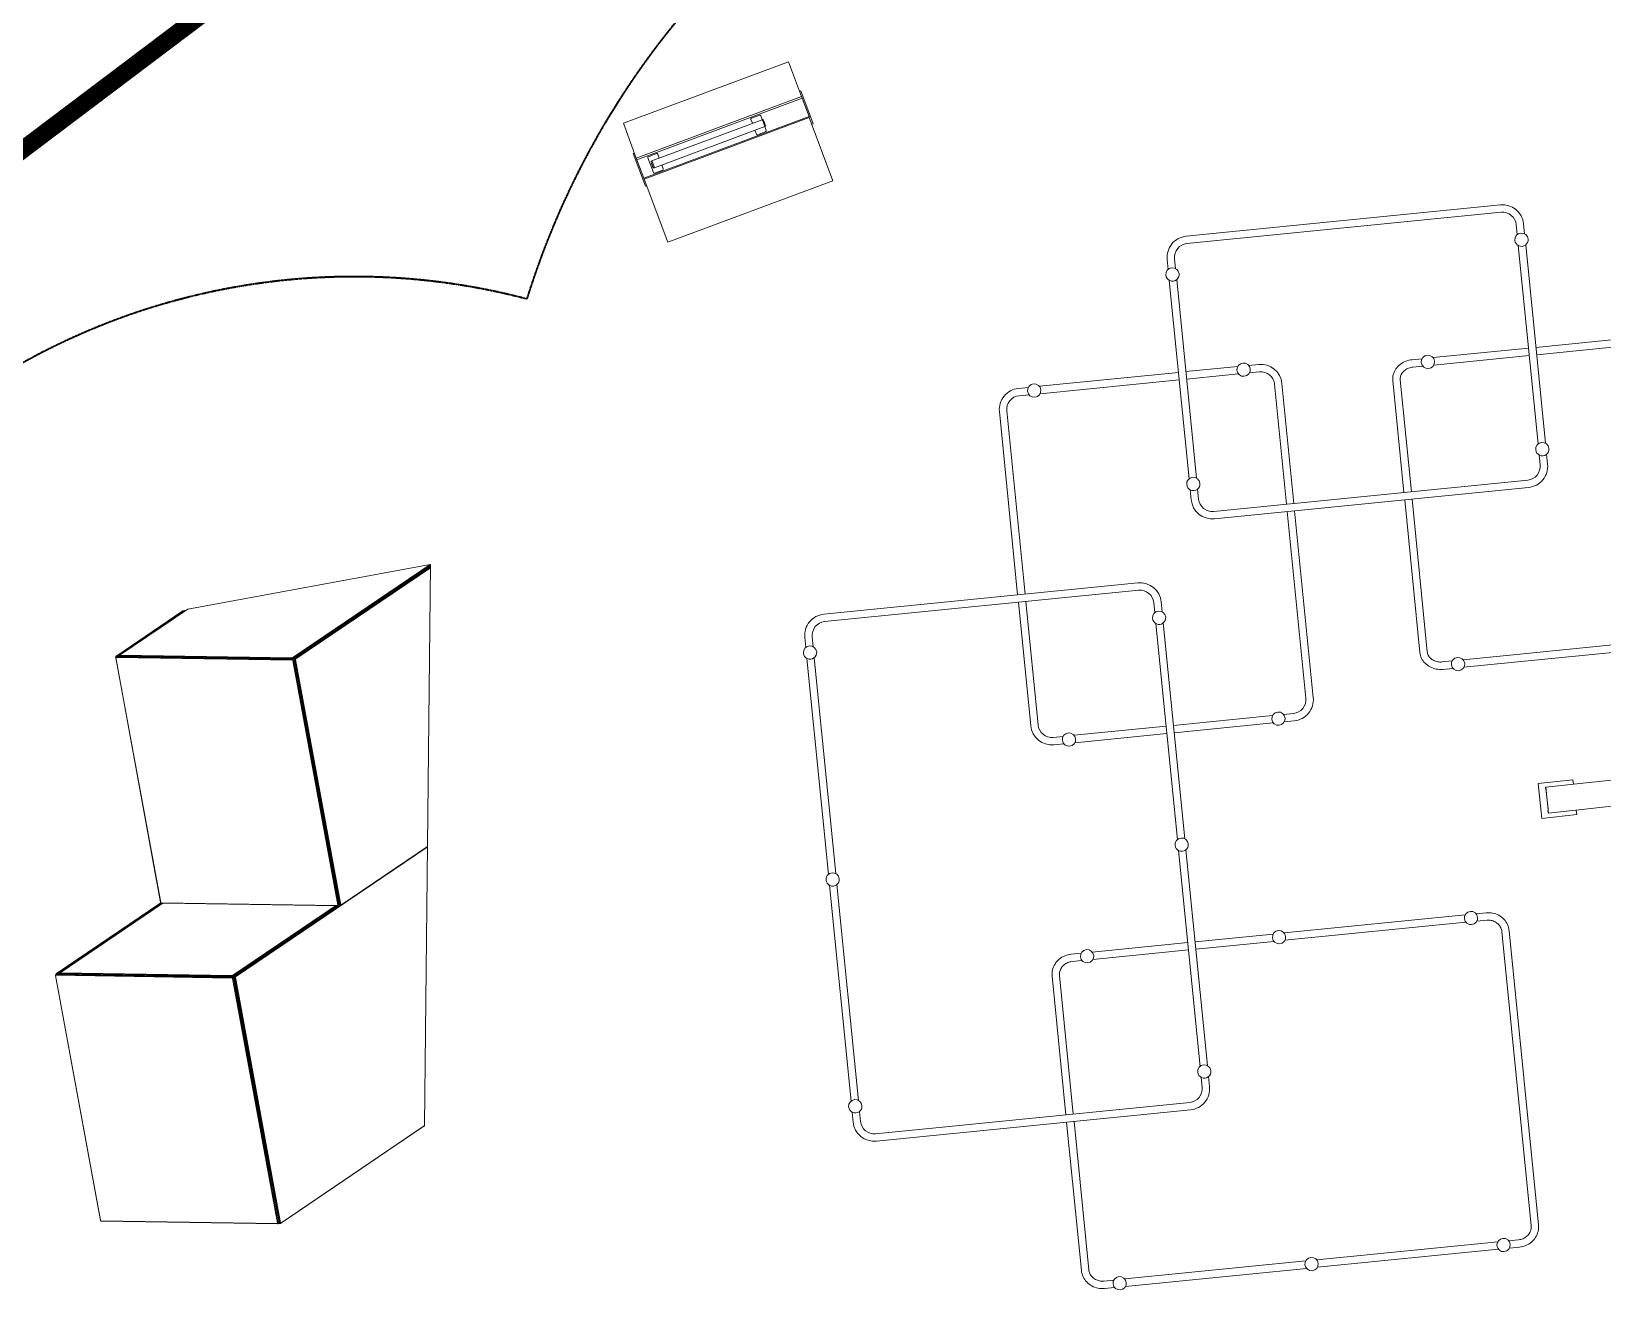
# Model space of a CAD drawing. Header units: millimetres. Extents: x 246416442 to 246896683, y 7418963194 to 7419503218.
# Drawn here: x 246855777 to 246864736, y 7419416542 to 7419423842 of the extents above; entities that cross this region are included whole.
import ezdxf
from ezdxf.lldxf.tags import DXFTag

# ---------------------------------------------------------------- set-up
doc = ezdxf.new("R2010")
doc.units = ezdxf.units.MM
doc.linetypes.add('DASHED', pattern=[0.75, 0.5, -0.25])
doc.linetypes.add('DASHED2', pattern=[9.525, 6.35, -3.175])
for name, color, linetype in [('L-Hatch Boundary', 1, 'Continuous'), ('L-HS-CONCRETE PATH', 2, 'Continuous'), ('L-ST-SHADE-SAIL', 5, 'DASHED2'), ('L-X-E-PRKR', 8, 'Continuous')]:
    doc.layers.add(name, color=color, linetype=linetype)
doc.layers.add('L-SUB-SOIL DRAINAGE', color=170, linetype='SUBSOIL', lineweight=20)
doc.styles.get("Standard").update_dxf_attribs({"font": 'arial.ttf'})
tags = doc.linetypes.add('SUBSOIL', pattern='A,12.7,-5.08,["SSD",Standard,S=2.54,R=0,X=-2.54,Y=-1.27],-6.35', length=24.13).pattern_tags.tags
tags[6] = DXFTag(74, 10)

msp = doc.modelspace()

# ---------------------------------------------------------------- linework, layer by layer
at = {"layer": 'L-Hatch Boundary', "flags": 128}
msp.add_lwpolyline([(246835860.8, 7419424775.6, -0.000269), (246835856, 7419424761.4), (246846358.7, 7419411938.4, -0.35871), (246852256.8, 7419416287.6, -1.730144), (246868366.8, 7419412873.4, 0.258757), (246866446.1, 7419413436.8, 0.137355), (246866072.8, 7419415591, 0.22796), (246866302.3, 7419417492.1, 1.29869), (246858602.3, 7419422315.7, 0.713076), (246854528.2, 7419416215.3, -0.461319), (246853810.8, 7419414199.1, 0.420899), (246850456.1, 7419406470.3, 0.447091), (246837066.9, 7419394612.7, 0.060042), (246832898.3, 7419396262.7, 0.184364), (246835510.4, 7419402898.1, 0.864723), (246835662, 7419414771.5, -0.141363), (246832434.9, 7419419279.2, 0.001039), (246835860.7, 7419424775.2, -0.000003)], format="xyb", close=True, dxfattribs=at)
at = {"layer": 'L-Hatch Boundary', "linetype": 'DASHED', "lineweight": 35, "ltscale": 5, "flags": 128}
msp.add_lwpolyline([(246858601.4, 7419422316, 1.122557), (246857515.6, 7419414686.3, 0.127128), (246858660.7, 7419413752.8, 0.508036), (246862480, 7419409800.7, 0.161145), (246867998.8, 7419412489.4, 0.217541), (246866449.6, 7419413470.4, 0.141321), (246866073.3, 7419415591.9, 0.227261), (246866301.7, 7419417491.6, 1.298308)], format="xyb", close=True, dxfattribs=at)
at = {"layer": 'L-HS-CONCRETE PATH', "ltscale": 0.1}
msp.add_arc((246861291, 7419419225.7), 9500, 278.43093, 198.01117, dxfattribs=at)
at = {"layer": 'L-ST-SHADE-SAIL', "ltscale": 0.5, "const_width": 100, "flags": 128}
msp.add_lwpolyline([(246854023.1, 7419415452.9, -0.295706), (246863268.5, 7419409461.2, -0.253509), (246870425.9, 7419415826.7, -0.123865), (246868963.2, 7419425306.2, -0.14259), (246862014.5, 7419428978.1, -0.082649), (246851376.9, 7419420242.6, -0.256841), (246854014.8, 7419415437.5, 1.000758)], format="xyb", dxfattribs=at)
at = {"layer": 'L-SUB-SOIL DRAINAGE', "ltscale": 0.75, "flags": 128}
msp.add_lwpolyline([(246836375.8, 7419368838, 0.049859), (246836452.7, 7419367265, 1.020543), (246838457.4, 7419363126.5, 0.507423), (246850958.7, 7419364620.6, 0.34783), (246860630.1, 7419364185, 0.95316), (246871514.2, 7419375336.2, 0.546089), (246865357.3, 7419391537), (246864331.6, 7419392202.5, 0.150991), (246858079.6, 7419390951.1, -0.535883), (246847993.3, 7419386178.8, -0.984857), (246841094.3, 7419392263.5, 0.048323), (246837369.4, 7419394790.3, -0.782041), (246859516.8, 7419399812.1, 0.326657), (246863339.2, 7419409468.3, 2.547694), (246851636.6, 7419416690.1, 0.258508), (246846203.9, 7419412601.5), (246842481.4, 7419417148.5), (246849924.6, 7419423239.5, 0.226894), (246850840.6, 7419425193.4), (246863936.9, 7419436077.3, 0.937903), (246860987.8, 7419443087, 0.16139), (246859063.4, 7419444536.1, 0.543513), (246850931.8, 7419449690.9, 0.965246), (246840526, 7419449656.9, 0.686425), (246830418.6, 7419442236.6), (246830214.5, 7419441333.6, 0.069561), (246826929.1, 7419442860.9), (246826948.5, 7419447931.5)], format="xyb", dxfattribs=at)
at = {"layer": 'L-X-E-PRKR', "color": 1, "linetype": 'Continuous', "lineweight": 13}
for p, q in [((246860094, 7419423669.1), (246859152.3, 7419423318.1)), ((246860167.8, 7419423471.1), (246860094, 7419423669.1)), ((246860164.6, 7419423502.6), (246860157.1, 7419423499.8)), ((246860234.4, 7419423315.2), (246860164.6, 7419423502.6)), ((246859226, 7419423120.1), (246860167.8, 7419423471.1)), ((246860171.6, 7419423460.9), (246859229.8, 7419423110)), ((246860167.8, 7419423471.1), (246860171.6, 7419423460.9)), ((246860210.7, 7419423356), (246860171.6, 7419423460.9)), ((246859152.3, 7419423318.1), (246859226, 7419423120.1)), ((246859269, 7419423005), (246860210.7, 7419423356)), ((246860212.5, 7419423351.2), (246859270.7, 7419423000.3)), ((246859943.1, 7419423338.6), (246859314, 7419423104.2)), ((246859879.3, 7419423340.3), (246859887.6, 7419423318)), ((246859929.1, 7419423364.2), (246859882.2, 7419423346.7)), ((246859943.9, 7419423338.7), (246859935.5, 7419423361.2)), ((246859943.4, 7419423338.5), (246859946, 7419423339.5)), ((246860212.5, 7419423351.2), (246860210.7, 7419423356)), ((246860347, 7419422990.3), (246860212.5, 7419423351.2)), ((246860226.9, 7419423312.4), (246860234.4, 7419423315.2)), ((246859957.9, 7419423298.9), (246859328.8, 7419423064.4)), ((246859902.4, 7419423278.2), (246859910.7, 7419423255.9)), ((246859917.2, 7419423253), (246859964, 7419423270.5)), ((246859958, 7419423299.2), (246859960.6, 7419423300.1)), ((246859967, 7419423276.9), (246859958.6, 7419423299.4)), ((246859215.4, 7419423148.8), (246859207.9, 7419423146)), ((246859207.9, 7419423146), (246859277.7, 7419422958.6)), ((246859341.6, 7419423145.2), (246859294.7, 7419423127.7)), ((246859356.3, 7419423120), (246859348, 7419423142.3)), ((246859226, 7419423120.1), (246859229.8, 7419423110)), ((246859229.8, 7419423110), (246859269, 7419423005)), ((246859291.8, 7419423121.3), (246859323.2, 7419423037)), ((246859314, 7419423104), (246859311.2, 7419423102.9)), ((246859328.7, 7419423064.6), (246859325.9, 7419423063.6)), ((246859329.6, 7419423034), (246859376.5, 7419423051.5)), ((246859379.4, 7419423057.9), (246859371.1, 7419423080.2)), ((246859270.7, 7419423000.3), (246859269, 7419423005)), ((246859270.7, 7419423000.3), (246859405.3, 7419422639.3)), ((246859277.7, 7419422958.6), (246859285.2, 7419422961.4)), ((246859405.3, 7419422639.3), (246860347, 7419422990.3)), ((246864153, 7419422852.8), (246862361.9, 7419422674.3)), ((246864157.2, 7419422810.7), (246862366.1, 7419422632.1)), ((246864243.5, 7419422740.1), (246864249.1, 7419422683.4)), ((246864285.6, 7419422744.3), (246864291.3, 7419422687.6)), ((246864255.4, 7419422620.6), (246864368.1, 7419421489.4)), ((246864297.6, 7419422624.8), (246864410.3, 7419421493.6)), ((246862253.3, 7419422541.7), (246862259, 7419422485.1)), ((246862295.5, 7419422545.9), (246862301.1, 7419422489.3)), ((246862265.2, 7419422422.2), (246862378, 7419421291)), ((246862307.4, 7419422426.4), (246862420.2, 7419421295.2)), ((246864900.3, 7419422094.7), (246864355.8, 7419422040.5)), ((246864904.5, 7419422052.5), (246864360, 7419421998.3)), ((246863706.2, 7419421975.7), (246863649.6, 7419421970.1)), ((246864313.6, 7419422036.2), (246863769.1, 7419421982)), ((246864317.8, 7419421994.1), (246863773.3, 7419421939.8)), ((246862317.5, 7419421897.6), (246861524.2, 7419421818.5)), ((246862655.4, 7419421931.3), (246862359.7, 7419421901.8)), ((246862659.6, 7419421889.1), (246862363.9, 7419421859.6)), ((246862774.9, 7419421943.2), (246862718.3, 7419421937.6)), ((246862779.1, 7419421901), (246862722.5, 7419421895.4)), ((246863710.4, 7419421933.5), (246863653.8, 7419421927.9)), ((246861461.4, 7419421812.3), (246861404.7, 7419421806.6)), ((246862321.7, 7419421855.4), (246861528.4, 7419421776.3)), ((246862933.5, 7419421146.5), (246862865.4, 7419421830.4)), ((246862975.7, 7419421150.7), (246862907.6, 7419421834.6)), ((246863539.7, 7419421850.8), (246863603.2, 7419421213.2)), ((246863581.9, 7419421855), (246863645.4, 7419421217.4)), ((246861465.6, 7419421770.1), (246861408.9, 7419421764.4)), ((246861296.2, 7419421674), (246861400.3, 7419420628.9)), ((246861338.3, 7419421678.2), (246861442.5, 7419420633.1)), ((246864374.4, 7419421426.5), (246864380, 7419421369.9)), ((246864416.6, 7419421430.7), (246864422.2, 7419421374.1)), ((246862518.3, 7419421105.1), (246864309.4, 7419421283.6)), ((246862384.2, 7419421228.1), (246862389.9, 7419421171.5)), ((246862426.4, 7419421232.3), (246862432.1, 7419421175.7)), ((246862522.5, 7419421062.9), (246864313.6, 7419421241.4)), ((246863607.4, 7419421171), (246863694.3, 7419420299.6)), ((246863649.6, 7419421175.3), (246863736.5, 7419420303.8)), ((246863043.9, 7419420039.3), (246862937.7, 7419421104.3)), ((246863086.1, 7419420043.5), (246862979.9, 7419421108.5)), ((246858050.6, 7419420801.8), (246856669.6, 7419420548.1)), ((246857267.4, 7419420271.4), (246858050.6, 7419420801.8)), ((246858052.2, 7419420797.9), (246857270.5, 7419420268.6)), ((246858017.7, 7419417603.6), (246858052.2, 7419420800.6)), ((246858050.6, 7419420801.8), (246858052.2, 7419420800.6)), ((246858052.1, 7419420794), (246857273.4, 7419420266.6)), ((246857281, 7419420266.5), (246858052.1, 7419420788.7)), ((246858052, 7419420783.8), (246857284, 7419420263.7)), ((246862086.6, 7419420697.3), (246860295.5, 7419420518.8)), ((246862090.8, 7419420655.1), (246860299.7, 7419420476.6)), ((246856639.9, 7419420537.4), (246856263.2, 7419420282.3)), ((246856270.8, 7419420282.1), (246856650.6, 7419420539.3)), ((246856669.6, 7419420548.1), (246856283.5, 7419420286.6)), ((246856650.6, 7419420539.3), (246856639.9, 7419420537.4)), ((246856650.6, 7419420539.3), (246856653.5, 7419420537.2)), ((246861404.5, 7419420586.7), (246861474.7, 7419419882.9)), ((246861446.7, 7419420590.9), (246861516.9, 7419419887.1)), ((246862177, 7419420584.5), (246862182.7, 7419420527.9)), ((246862219.2, 7419420588.7), (246862224.9, 7419420532.1)), ((246862189, 7419420465), (246862311.6, 7419419234.3)), ((246862231.1, 7419420469.2), (246862353.8, 7419419238.5)), ((246860186.9, 7419420386.1), (246860192.5, 7419420329.5)), ((246860229.1, 7419420390.4), (246860234.7, 7419420333.7)), ((246865072.1, 7419420371.2), (246863940.9, 7419420258.5)), ((246856513.6, 7419418875.7), (246856257.2, 7419420271.7)), ((246856258.2, 7419420270.6), (246856514.6, 7419418874.6)), ((246856258.6, 7419420275.8), (246856263.1, 7419420278.9)), ((246857265.4, 7419420256.9), (246856259.5, 7419420272.5)), ((246856260.5, 7419420276.3), (246857266.4, 7419420260.8)), ((246856260.9, 7419420279.2), (246856262.4, 7419420281.5)), ((246857271, 7419420263.9), (246856265.1, 7419420279.4)), ((246856282, 7419420284.8), (246856273.9, 7419420279.3)), ((246856280.8, 7419420282.9), (246856281.5, 7419420279.2)), ((246856283.3, 7419420286.4), (246856280.9, 7419420283.4)), ((246857263.7, 7419420266.9), (246856283.2, 7419420282.1)), ((246856284.2, 7419420285.9), (246857264.7, 7419420270.8)), ((246857271.2, 7419420263.9), (246857272.6, 7419420265.8)), ((246857532.5, 7419418863.1), (246857276.1, 7419420259.1)), ((246857536.4, 7419418860.3), (246857279.3, 7419420260.1)), ((246857283.3, 7419420261.1), (246857540.5, 7419418861.3)), ((246860198.8, 7419420266.6), (246860321.5, 7419419035.9)), ((246860241, 7419420270.8), (246860363.7, 7419419040.1)), ((246865076.3, 7419420329), (246863945.1, 7419420216.3)), ((246857523.9, 7419418859), (246857267.5, 7419420255)), ((246857271.5, 7419420256), (246857528, 7419418860)), ((246863878, 7419420252.2), (246863821.4, 7419420246.6)), ((246863882.2, 7419420210), (246863825.6, 7419420204.4)), ((246862853.8, 7419419941.1), (246862289.4, 7419419884.9)), ((246862973.3, 7419419953.1), (246862916.7, 7419419947.4)), ((246862977.5, 7419419910.9), (246862920.9, 7419419905.2)), ((246861659.7, 7419419822.1), (246861603.1, 7419419816.5)), ((246862247.2, 7419419880.7), (246861722.6, 7419419828.4)), ((246862251.4, 7419419838.5), (246861726.8, 7419419786.2)), ((246862858, 7419419899), (246862293.6, 7419419842.7)), ((246861663.9, 7419419779.9), (246861607.3, 7419419774.3)), ((246864412, 7419419532.2), (246866552.6, 7419419763.2)), ((246864368.1, 7419419553.6), (246864566.9, 7419419575)), ((246864389.5, 7419419354.7), (246864368.1, 7419419553.6)), ((246866568.4, 7419419616.1), (246864427.9, 7419419385)), ((246864566.9, 7419419575), (246864569.7, 7419419549.2)), ((246864412, 7419419532.2), (246864410, 7419419531.9)), ((246864410, 7419419531.9), (246864411.6, 7419419517)), ((246864413.6, 7419419517.2), (246864411.6, 7419419517)), ((246864427.9, 7419419385), (246864412, 7419419532.2)), ((246864412.9, 7419419512.9), (246864413.9, 7419419514.2)), ((246864414.2, 7419419511.9), (246864412.9, 7419419512.9)), ((246864414.1, 7419419509.2), (246864425, 7419419407.8)), ((246864588.4, 7419419376.2), (246864389.5, 7419419354.7)), ((246864424.3, 7419419399.7), (246864426.3, 7419419399.9)), ((246864425.6, 7419419387.8), (246864424.3, 7419419399.7)), ((246864424.7, 7419419404), (246864425.7, 7419419405.2)), ((246864425.9, 7419419403), (246864424.7, 7419419404)), ((246864425.6, 7419419387.8), (246864427.6, 7419419388)), ((246864585.6, 7419419402), (246864588.4, 7419419376.2)), ((246858033.4, 7419419190.9), (246856940.8, 7419418451)), ((246857541.8, 7419418860.1), (246858034.9, 7419419194)), ((246858034.5, 7419419190.6), (246858033.5, 7419419192.1)), ((246858034.9, 7419419192.6), (246858033.7, 7419419191.8)), ((246862317.9, 7419419171.4), (246862440.5, 7419417940.7)), ((246862360.1, 7419419175.6), (246862482.7, 7419417944.9)), ((246860327.7, 7419418973.1), (246860450.4, 7419417742.3)), ((246860369.9, 7419418977.3), (246860492.6, 7419417746.5)), ((246856515.1, 7419418872.6), (246855920, 7419418469.6)), ((246855927.6, 7419418469.5), (246856520.4, 7419418870.9)), ((246856526.3, 7419418870.8), (246855940.2, 7419418473.9)), ((246856516.6, 7419418872.7), (246857517.5, 7419418857.2)), ((246856526.3, 7419418870.8), (246856518.7, 7419418870.9)), ((246857524.6, 7419418855.4), (246856526.3, 7419418870.8)), ((246856924.2, 7419418458.7), (246857510.2, 7419418855.6)), ((246857517.3, 7419418855.5), (246856927.2, 7419418455.9)), ((246857522.9, 7419418855.4), (246856930.1, 7419418454)), ((246856937.7, 7419418453.8), (246857536.6, 7419418859.4)), ((246857517.5, 7419418857.2), (246857522.6, 7419418857.2)), ((246857526.5, 7419418855.9), (246857531.1, 7419418859)), ((246863951.9, 7419418804.4), (246862920.2, 7419418701.6)), ((246863956.1, 7419418762.3), (246862924.4, 7419418659.4)), ((246864071.4, 7419418816.4), (246864014.8, 7419418810.7)), ((246864075.6, 7419418774.2), (246864019, 7419418768.5)), ((246862370.2, 7419418646.8), (246861825.7, 7419418592.5)), ((246862857.4, 7419418695.4), (246862412.4, 7419418651)), ((246862861.6, 7419418653.2), (246862416.6, 7419418608.8)), ((246864328.5, 7419417032), (246864161.2, 7419418709.9)), ((246864370.7, 7419417036.2), (246864203.4, 7419418714.1)), ((246861762.8, 7419418586.3), (246861706.2, 7419418580.6)), ((246862374.4, 7419418604.6), (246861829.9, 7419418550.3)), ((246855917.6, 7419418466.5), (246855919.2, 7419418468.8)), ((246856927.8, 7419418451.2), (246855921.8, 7419418466.7)), ((246855938.8, 7419418472.1), (246855930.6, 7419418466.6)), ((246855937.5, 7419418470.2), (246855938.2, 7419418466.5)), ((246855940, 7419418473.7), (246855937.7, 7419418470.7)), ((246856920.5, 7419418454.2), (246855939.9, 7419418469.4)), ((246855940.9, 7419418473.2), (246856921.5, 7419418458.1)), ((246861767, 7419418544.1), (246861710.4, 7419418538.4)), ((246856170.3, 7419417063), (246855913.9, 7419418459)), ((246855914.9, 7419418458), (246856171.4, 7419417061.9)), ((246855915.3, 7419418463.1), (246855919.9, 7419418466.2)), ((246856922.2, 7419418444.3), (246855916.3, 7419418459.8)), ((246855917.3, 7419418463.7), (246856923.2, 7419418448.1)), ((246857180.7, 7419417046.3), (246856924.2, 7419418442.4)), ((246856928, 7419418451.2), (246856929.3, 7419418453.2)), ((246856928.3, 7419418443.3), (246857184.7, 7419417047.3)), ((246857189.3, 7419417050.4), (246856932.8, 7419418446.4)), ((246857193.2, 7419417047.6), (246856936, 7419418447.4)), ((246856940.1, 7419418448.4), (246857197.2, 7419417048.6)), ((246861596.9, 7419418454.3), (246861675.7, 7419417664.6)), ((246861639.1, 7419418458.5), (246861717.8, 7419417668.8)), ((246862446.8, 7419417877.8), (246862452.5, 7419417821.2)), ((246862489, 7419417882), (246862494.6, 7419417825.4)), ((246860456.7, 7419417679.5), (246860462.3, 7419417622.8)), ((246860498.9, 7419417683.7), (246860504.5, 7419417627)), ((246860590.7, 7419417556.4), (246862381.9, 7419417735)), ((246860594.9, 7419417514.3), (246862386.1, 7419417692.8)), ((246858015, 7419417598.9), (246857196.5, 7419417044.7)), ((246857198.6, 7419417047.4), (246858017, 7419417601.7)), ((246858017.3, 7419417602), (246858015.7, 7419417599.7)), ((246861679.9, 7419417622.4), (246861764.2, 7419416776.5)), ((246861722.1, 7419417626.6), (246861806.4, 7419416780.7)), ((246856173.4, 7419417060), (246857179.3, 7419417044.5)), ((246857181.3, 7419417042.7), (246856175.4, 7419417058.2)), ((246857183.3, 7419417043.2), (246857187.8, 7419417046.3)), ((246857195.6, 7419417044.4), (246857188, 7419417044.5)), ((246864257.2, 7419416952.1), (246864200.6, 7419416946.5)), ((246864137.7, 7419416940.2), (246863106, 7419416837.4)), ((246864141.9, 7419416898), (246863110.3, 7419416795.2)), ((246864261.4, 7419416909.9), (246864204.8, 7419416904.3)), ((246863043.2, 7419416831.1), (246862011.5, 7419416728.3)), ((246863047.4, 7419416788.9), (246862015.7, 7419416686.1)), ((246861948.6, 7419416722), (246861892, 7419416716.4)), ((246861952.8, 7419416679.8), (246861896.2, 7419416674.2))]:
    msp.add_line(p, q, dxfattribs=at)
for centre, radius, start, end in [((246859884, 7419423342), 5, 110.44062, 200.44062), ((246859930.8, 7419423359.5), 5, 20.44062, 110.44062), ((246859915.4, 7419423257.7), 5, 200.44062, 290.44062), ((246859962.3, 7419423275.1), 5, 290.44062, 20.44062), ((246859296.5, 7419423123), 5, 110.44062, 200.44062), ((246859343.3, 7419423140.5), 5, 20.44062, 110.44062), ((246859327.9, 7419423038.7), 5, 200.44062, 290.44062), ((246859374.8, 7419423056.2), 5, 290.44062, 20.44062), ((246864165, 7419422732.2), 121.2, 5.69169, 95.69167), ((246864165, 7419422732.2), 78.8, 5.69169, 95.69167), ((246864273.3, 7419422654.1), 38.1, 5.69169, 185.69169), ((246862373.9, 7419422553.7), 121.2, 95.69167, 185.69169), ((246862373.9, 7419422553.7), 78.8, 95.69167, 185.69169), ((246864273.3, 7419422654.1), 38.1, 185.69169, 5.69169), ((246862283.2, 7419422455.8), 38, 5.69169, 185.69169), ((246862283.2, 7419422455.8), 38, 185.69169, 5.69169), ((246863739.8, 7419421957.8), 38.1, 95.69167, 275.69167), ((246863739.8, 7419421957.8), 38.1, 275.69167, 95.69167), ((246862689, 7419421913.3), 38.1, 95.69167, 275.69167), ((246862689, 7419421913.3), 38.1, 275.69167, 95.69167), ((246862787, 7419421822.6), 121.2, 5.69169, 95.69167), ((246862787, 7419421822.6), 78.8, 5.69169, 95.69167), ((246861416.8, 7419421686), 121.2, 95.69167, 185.69169), ((246861494.9, 7419421794.3), 38.1, 95.69167, 275.69167), ((246861494.9, 7419421794.3), 38.1, 275.69167, 95.69167), ((246861416.8, 7419421686), 78.8, 95.69167, 185.69169), ((246864392.3, 7419421460), 38.1, 5.69169, 185.69169), ((246864392.3, 7419421460), 38.1, 185.69169, 5.69169), ((246864301.6, 7419421362), 78.8, 275.69167, 5.69169), ((246864301.6, 7419421362), 121.2, 275.69167, 5.69169), ((246862402.2, 7419421261.7), 38, 5.69169, 185.69169), ((246862402.2, 7419421261.7), 38, 185.69169, 5.69169), ((246862510.5, 7419421183.5), 121.2, 185.69169, 275.69167), ((246862510.5, 7419421183.5), 78.8, 185.69169, 275.69167), ((246862098.6, 7419420576.7), 121.2, 5.69169, 95.69167), ((246862098.6, 7419420576.7), 78.8, 5.69169, 95.69167), ((246862206.9, 7419420498.5), 38, 5.69169, 185.69169), ((246860307.5, 7419420398.2), 121.2, 95.69167, 185.69169), ((246860307.5, 7419420398.2), 78.8, 95.69167, 185.69169), ((246862206.9, 7419420498.5), 38, 185.69169, 5.69169), ((246860216.8, 7419420300.2), 38, 5.69169, 185.69169), ((246860216.8, 7419420300.2), 38, 185.69169, 5.69169), ((246863911.5, 7419420234.2), 38.1, 95.69167, 275.69167), ((246863911.5, 7419420234.2), 38.1, 275.69167, 95.69167), ((246862965.5, 7419420031.5), 78.8, 275.69167, 5.69169), ((246862965.5, 7419420031.5), 121.2, 275.69167, 5.69169), ((246862887.3, 7419419923.2), 38, 95.69167, 275.69167), ((246862887.3, 7419419923.2), 38, 275.69167, 95.69167), ((246861595.3, 7419419894.9), 121.2, 185.69169, 275.69167), ((246861595.3, 7419419894.9), 78.8, 185.69169, 275.69167), ((246861693.2, 7419419804.2), 38, 95.69167, 275.69167), ((246861693.2, 7419419804.2), 38, 275.69167, 95.69167), ((246864422, 7419419510.1), 8, 168.26422, 186.16117), ((246864433, 7419419408.7), 8, 186.16117, 204.05807), ((246862335.8, 7419419204.9), 38, 5.69169, 185.69169), ((246862335.8, 7419419204.9), 38, 185.69169, 5.69169), ((246860345.7, 7419419006.6), 38, 5.69169, 185.69169), ((246860345.7, 7419419006.6), 38, 185.69169, 5.69169), ((246863985.5, 7419418786.5), 38, 95.69167, 275.69167), ((246863985.5, 7419418786.5), 38, 275.69167, 95.69167), ((246862890.9, 7419418677.4), 38, 95.69167, 275.69167), ((246862890.9, 7419418677.4), 38, 275.69167, 95.69167), ((246861796.3, 7419418568.3), 38, 95.69167, 275.69167), ((246861796.3, 7419418568.3), 38, 275.69167, 95.69167), ((246862464.8, 7419417911.4), 38, 5.69169, 185.69169), ((246862464.8, 7419417911.4), 38, 185.69169, 5.69169), ((246860474.6, 7419417713), 38, 5.69169, 185.69169), ((246862374, 7419417813.4), 78.8, 275.69167, 5.69169), ((246862374, 7419417813.4), 121.2, 275.69167, 5.69169), ((246860474.6, 7419417713), 38, 185.69169, 5.69169), ((246860582.9, 7419417634.9), 121.2, 185.69169, 275.69167), ((246860582.9, 7419417634.9), 78.8, 185.69169, 275.69167), ((246864171.3, 7419416922.2), 38, 95.69167, 275.69167), ((246864171.3, 7419416922.2), 38, 275.69167, 95.69167), ((246863076.7, 7419416813.1), 38, 95.69167, 275.69167), ((246863076.7, 7419416813.1), 38, 275.69167, 95.69167), ((246861982.1, 7419416704), 38, 95.69167, 275.69167), ((246861982.1, 7419416704), 38, 275.69167, 95.69167)]:
    msp.add_arc(centre, radius, start, end, dxfattribs=at)
at = {"layer": 'L-X-E-PRKR', "color": 1, "linetype": 'Continuous', "lineweight": 13, "extrusion": (0, 0, -1)}
for centre, major_axis, start_param, end_param in [((246859950.5, 7419423318.8), (-7.4, 19.9), 0, 1.570796), ((246859950.5, 7419423318.8), (7.4, -19.9), -1.570796, 0), ((246859321.4, 7419423084.3), (-7.4, 19.9), -0.137469, 1.570796), ((246859321.4, 7419423084.3), (7.4, -19.9), -1.570796, 0.137469)]:
    msp.add_ellipse(centre, major_axis=major_axis, ratio=0.078419, start_param=start_param, end_param=end_param, dxfattribs=at)
at = {"layer": 'L-X-E-PRKR', "color": 1, "linetype": 'Continuous', "lineweight": 13}
for centre, major_axis, ratio, start_param, end_param in [((246859321.4, 7419423084.3), (7.3, -19.7), 0.078419, 0, 3.141593), ((246856259.9, 7419420270.6), (-1.12, 1.66), 0.791869, -0.506144, 1.064653), ((246856264.1, 7419420277.6), (0.08, 5), 0.534123, 0.357792, 1.552459), ((246856265.9, 7419420274.7), (-2.8, 4.14), 0.791869, -0.506144, 0), ((246856285.2, 7419420286.6), (-1.97, -0.36), 0.296068, -0.593412, 0.977384), ((246857265.7, 7419420271.4), (1.97, 0.36), 0.296068, -2.164208, -0.593412), ((246857271.9, 7419420259.2), (-2.8, 4.14), 0.791869, -2.07694, -0.506144), ((246857274.2, 7419420261.9), (0.08, 5), 0.534123, 0.357792, 1.200626), ((246857284.4, 7419420261.8), (0.03, 2), 0.534123, 0.357792, 1.928589), ((246857265.8, 7419420255.1), (-1.12, 1.66), 0.791869, -2.07694, -0.506144), ((246858033.8, 7419419189), (0.03, 2), 0.534123, -1.56207, 0.357792), ((246856516.3, 7419418874.6), (1.12, -1.66), 0.791869, -2.07694, -0.506144), ((246857522.2, 7419418859), (1.12, -1.66), 0.791869, -0.506144, 1.064653), ((246857528.3, 7419418863.2), (2.8, -4.14), 0.791869, 0, 1.064653), ((246857541.5, 7419418862), (-0.03, -2), 0.534123, -1.213004, 0.357792), ((246855920.8, 7419418464.9), (0.08, 5), 0.534123, 0.357792, 1.552459), ((246855922.7, 7419418462), (-2.8, 4.14), 0.791869, -0.506144, 0), ((246855941.9, 7419418473.9), (-1.97, -0.36), 0.296068, -0.593412, 0.977384), ((246855916.6, 7419418457.9), (-1.12, 1.66), 0.791869, -0.506144, 1.064653), ((246856922.5, 7419418458.8), (1.97, 0.36), 0.296068, -2.164208, -0.593412), ((246856922.5, 7419418442.4), (-1.12, 1.66), 0.791869, -2.07694, -0.506144), ((246856928.6, 7419418446.5), (-2.8, 4.14), 0.791869, -2.07694, -0.506144), ((246856931, 7419418449.3), (0.08, 5), 0.534123, 0.357792, 1.200626), ((246856941.1, 7419418449.1), (0.03, 2), 0.534123, 0.357792, 1.928589), ((246858016.6, 7419417603.6), (-0.03, -2), 0.534123, 0.357792, 1.579523), ((246856173, 7419417061.9), (1.12, -1.66), 0.791869, -2.07694, -0.506144), ((246857179, 7419417046.4), (1.12, -1.66), 0.791869, -0.506144, 1.064653), ((246857188.1, 7419417049.5), (-0.08, -5), 0.534123, -0.612479, 0), ((246857185, 7419417050.5), (2.8, -4.14), 0.791869, 0, 1.064653), ((246857198.2, 7419417049.3), (-0.03, -2), 0.534123, -1.213004, 0.357792)]:
    msp.add_ellipse(centre, major_axis=major_axis, ratio=ratio, start_param=start_param, end_param=end_param, dxfattribs=at)
at = {"layer": 'L-X-E-PRKR', "color": 1, "linetype": 'Continuous', "lineweight": 13, "extrusion": (3.66396e-18, 2.37029e-16, -1)}
for centre, major_axis, start_param, end_param in [((246856261.4, 7419420271.6), (-2.8, 4.14), -1.064653, 0.506144), ((246857267.3, 7419420256.1), (2.8, -4.14), -2.635449, -1.064653), ((246856517.8, 7419418875.6), (-2.8, 4.14), -2.635449, -1.064653), ((246857523.7, 7419418860.1), (2.8, -4.14), -1.064653, 0.506144), ((246855918.1, 7419418459), (-2.8, 4.14), -1.064653, 0.506144), ((246856924.1, 7419418443.4), (2.8, -4.14), -2.635449, -1.064653), ((246856174.6, 7419417062.9), (-2.8, 4.14), -2.635449, -1.064653), ((246857180.5, 7419417047.4), (2.8, -4.14), -1.064653, 0.506144)]:
    msp.add_ellipse(centre, major_axis=major_axis, ratio=0.791869, start_param=start_param, end_param=end_param, dxfattribs=at)
at = {"layer": 'L-X-E-PRKR', "color": 1, "linetype": 'Continuous', "lineweight": 13, "extrusion": (9.28181e-17, 2.42247e-16, -1)}
for centre in [(246856261.5, 7419420277.6), (246855918.3, 7419418464.9)]:
    msp.add_ellipse(centre, major_axis=(0.03, 2), ratio=0.534123, start_param=-1.841631, end_param=-0.683865, dxfattribs=at)
at = {"layer": 'L-X-E-PRKR', "color": 1, "linetype": 'Continuous', "lineweight": 13, "extrusion": (6.08543e-18, 2.3908e-16, -1)}
for centre in [(246856271.7, 7419420277.4), (246855928.4, 7419418464.8)]:
    msp.add_ellipse(centre, major_axis=(0.08, 5), ratio=0.534123, start_param=-1.184953, end_param=-0.357792, dxfattribs=at)
at = {"layer": 'L-X-E-PRKR', "color": 1, "linetype": 'Continuous', "lineweight": 13, "extrusion": (3.91989e-18, 2.53585e-16, -1)}
for centre, start_param, end_param in [((246856285.7, 7419420283.8), -0.977384, 0.315156), ((246857266.2, 7419420268.6), -2.548181, -0.977384), ((246855942.4, 7419418471.1), -0.977384, 0.315156), ((246856923, 7419418455.9), -2.548181, -0.977384)]:
    msp.add_ellipse(centre, major_axis=(-4.92, -0.9), ratio=0.296068, start_param=start_param, end_param=end_param, dxfattribs=at)
at = {"layer": 'L-X-E-PRKR', "color": 1, "linetype": 'Continuous', "lineweight": 13, "extrusion": (1.38632e-17, 2.38902e-16, -1)}
for centre, major_axis, start_param, end_param in [((246857281.8, 7419420261.8), (0.08, 5), -1.928589, -0.357792), ((246856938.6, 7419418449.1), (0.08, 5), -1.928589, -0.357792), ((246857195.7, 7419417049.4), (-0.08, -5), -0.357792, 1.213004)]:
    msp.add_ellipse(centre, major_axis=major_axis, ratio=0.534123, start_param=start_param, end_param=end_param, dxfattribs=at)
at = {"layer": 'L-X-E-PRKR', "color": 1, "linetype": 'Continuous', "lineweight": 13, "extrusion": (-3.2397e-17, 1.98222e-16, -1)}
msp.add_ellipse((246857538.9, 7419418862), major_axis=(0.08, 5), ratio=0.534123, start_param=-2.129947, end_param=-1.928589, dxfattribs=at)
at = {"layer": 'L-X-E-PRKR', "color": 1, "linetype": 'Continuous', "lineweight": 13, "extrusion": (5.15295e-17, 2.49154e-16, -1)}
msp.add_ellipse((246858014.1, 7419417603.6), major_axis=(-0.08, -5), ratio=0.534123, start_param=-0.683865, end_param=-0.357792, dxfattribs=at)
at = {"layer": 'L-X-E-PRKR', "color": 1, "linetype": 'Continuous', "lineweight": 13}
for points, knots in [([(246859946, 7419423339.5), (246859946.2, 7419423339.6), (246859946.5, 7419423339.6), (246859947, 7419423339.6), (246859947.2, 7419423339.6), (246859947.6, 7419423339.4), (246859947.8, 7419423339.3), (246859948.2, 7419423339.1), (246859948.3, 7419423338.9), (246859949, 7419423338.2), (246859949.4, 7419423337.6), (246859950.3, 7419423335.8), (246859950.9, 7419423334.7), (246859952.2, 7419423331.8), (246859952.9, 7419423330.2), (246859954.4, 7419423326.7), (246859955.1, 7419423324.8), (246859956.3, 7419423321.8), (246859956.7, 7419423320.8), (246859957, 7419423319.7)], [3.141593, 3.141593, 3.141593, 3.141593, 3.172248, 3.172248, 3.206168, 3.206168, 3.25035, 3.25035, 3.327579, 3.327579, 3.62751, 3.62751, 3.956132, 3.956132, 4.284754, 4.284754, 4.608826, 4.608826, 4.784702, 4.784702, 4.784702, 4.784702]), ([(246859957, 7419423319.7), (246859957.7, 7419423317.9), (246859958.3, 7419423316.2), (246859959.5, 7419423312.8), (246859960, 7419423311.2), (246859960.9, 7419423308.3), (246859961.2, 7419423307), (246859961.8, 7419423304.8), (246859961.9, 7419423303.9), (246859962.1, 7419423302.8), (246859962.1, 7419423302.5), (246859962, 7419423301.8), (246859962, 7419423301.6), (246859961.7, 7419423301), (246859961.5, 7419423300.7), (246859961, 7419423300.3), (246859960.8, 7419423300.2), (246859960.6, 7419423300.1)], [4.784702, 4.784702, 4.784702, 4.784702, 5.084399, 5.084399, 5.384096, 5.384096, 5.683792, 5.683792, 5.983489, 5.983489, 6.133337, 6.133337, 6.208261, 6.208261, 6.257508, 6.257508, 6.283185, 6.283185, 6.283185, 6.283185]), ([(246859311.2, 7419423102.9), (246859311, 7419423102.8), (246859310.7, 7419423102.7), (246859310.4, 7419423102.3), (246859310.2, 7419423102.2), (246859310, 7419423101.8), (246859309.9, 7419423101.6), (246859309.8, 7419423101.1), (246859309.8, 7419423100.9), (246859309.8, 7419423100), (246859309.9, 7419423099.3), (246859310.3, 7419423097.2), (246859310.7, 7419423095.7), (246859311.7, 7419423092.5), (246859312.2, 7419423090.7), (246859313.5, 7419423087.1), (246859314.2, 7419423085.1), (246859315.6, 7419423081.3), (246859316.3, 7419423079.3), (246859317.8, 7419423075.6), (246859318.5, 7419423073.8), (246859319.9, 7419423070.6), (246859320.5, 7419423069.2), (246859321.7, 7419423066.8), (246859322.3, 7419423065.8), (246859323, 7419423064.8), (246859323.2, 7419423064.5), (246859323.7, 7419423064), (246859323.8, 7419423063.8), (246859324.4, 7419423063.6), (246859324.7, 7419423063.4), (246859325.4, 7419423063.4), (246859325.7, 7419423063.5), (246859325.9, 7419423063.6)], [3.141593, 3.141593, 3.141593, 3.141593, 3.172248, 3.172248, 3.206168, 3.206168, 3.25035, 3.25035, 3.327579, 3.327579, 3.62751, 3.62751, 3.99526, 3.99526, 4.324003, 4.324003, 4.647779, 4.647779, 4.970432, 4.970432, 5.293521, 5.293521, 5.619347, 5.619347, 5.957576, 5.957576, 6.120381, 6.120381, 6.201783, 6.201783, 6.254882, 6.254882, 6.283185, 6.283185, 6.283185, 6.283185]), ([(246863649.6, 7419421970.1), (246863637.3, 7419421968.8), (246863625.1, 7419421965.9), (246863602.2, 7419421956.9), (246863591.4, 7419421950.9), (246863572.3, 7419421936), (246863563.9, 7419421927.2), (246863550.5, 7419421907.6), (246863545.5, 7419421896.7), (246863539.6, 7419421874.3), (246863538.6, 7419421862.8), (246863539.6, 7419421851.2), (246863539.7, 7419421851), (246863539.7, 7419421850.8)], [1.570796, 1.570796, 1.570796, 1.570796, 1.884956, 1.884956, 2.199115, 2.199115, 2.513274, 2.513274, 2.827433, 2.827433, 3.135789, 3.135789, 3.141593, 3.141593, 3.141593, 3.141593]), ([(246863653.8, 7419421927.9), (246863645.6, 7419421927.1), (246863637.6, 7419421925.2), (246863622.5, 7419421919.4), (246863615.4, 7419421915.6), (246863603, 7419421906.4), (246863597.7, 7419421901), (246863589.1, 7419421889.3), (246863586, 7419421882.9), (246863582.1, 7419421869.9), (246863581.3, 7419421863.3), (246863581.8, 7419421856.2), (246863581.8, 7419421855.6), (246863581.9, 7419421855)], [1.570796, 1.570796, 1.570796, 1.570796, 1.872484, 1.872484, 2.175389, 2.175389, 2.483162, 2.483162, 2.797322, 2.797322, 3.111481, 3.111481, 3.141593, 3.141593, 3.141593, 3.141593]), ([(246863694.3, 7419420299.6), (246863695.4, 7419420288.4), (246863698.5, 7419420277.4), (246863708.3, 7419420256.9), (246863715.1, 7419420247.4), (246863731.7, 7419420230.7), (246863741.5, 7419420223.5), (246863762.9, 7419420212.4), (246863774.6, 7419420208.4), (246863798.8, 7419420203.8), (246863811.3, 7419420203.1), (246863824.3, 7419420204.2), (246863824.9, 7419420204.3), (246863825.6, 7419420204.4)], [3.141593, 3.141593, 3.141593, 3.141593, 3.445501, 3.445501, 3.753593, 3.753593, 4.067752, 4.067752, 4.381911, 4.381911, 4.696071, 4.696071, 4.712389, 4.712389, 4.712389, 4.712389]), ([(246863736.5, 7419420303.8), (246863737.1, 7419420297.3), (246863738.9, 7419420291), (246863744.9, 7419420278.9), (246863749, 7419420273.2), (246863759.4, 7419420263), (246863765.7, 7419420258.6), (246863779.7, 7419420251.6), (246863787.5, 7419420249), (246863803.5, 7419420246.1), (246863811.8, 7419420245.7), (246863820.5, 7419420246.5), (246863820.9, 7419420246.5), (246863821.4, 7419420246.6)], [3.141593, 3.141593, 3.141593, 3.141593, 3.455752, 3.455752, 3.769911, 3.769911, 4.08407, 4.08407, 4.392466, 4.392466, 4.695537, 4.695537, 4.712389, 4.712389, 4.712389, 4.712389]), ([(246864203.4, 7419418714.1), (246864202.2, 7419418726.1), (246864199, 7419418738), (246864188.8, 7419418760.2), (246864181.8, 7419418770.4), (246864164.9, 7419418788.3), (246864155, 7419418795.9), (246864133.2, 7419418807.8), (246864121.3, 7419418812.1), (246864096.7, 7419418817), (246864084.1, 7419418817.6), (246864071.5, 7419418816.4), (246864071.5, 7419418816.4), (246864071.4, 7419418816.4)], [0, 0, 0, 0, 0.313039, 0.313039, 0.627198, 0.627198, 0.941357, 0.941357, 1.255516, 1.255516, 1.569676, 1.569676, 1.570796, 1.570796, 1.570796, 1.570796]), ([(246864161.2, 7419418709.9), (246864160.5, 7419418717.3), (246864158.5, 7419418724.5), (246864152.2, 7419418738.2), (246864147.9, 7419418744.6), (246864137.1, 7419418755.9), (246864130.8, 7419418760.8), (246864116.6, 7419418768.5), (246864108.8, 7419418771.4), (246864092.6, 7419418774.6), (246864084.2, 7419418775), (246864075.8, 7419418774.2), (246864075.7, 7419418774.2), (246864075.6, 7419418774.2)], [0, 0, 0, 0, 0.314159, 0.314159, 0.628319, 0.628319, 0.942478, 0.942478, 1.256637, 1.256637, 1.567612, 1.567612, 1.570796, 1.570796, 1.570796, 1.570796]), ([(246861706.2, 7419418580.6), (246861693.7, 7419418579.4), (246861681.4, 7419418576.3), (246861658.3, 7419418566.7), (246861647.5, 7419418560.1), (246861628.4, 7419418544.2), (246861620.2, 7419418534.8), (246861607.1, 7419418513.9), (246861602.3, 7419418502.5), (246861596.6, 7419418478.7), (246861595.7, 7419418466.4), (246861596.9, 7419418454.3)], [1.570796, 1.570796, 1.570796, 1.570796, 1.884956, 1.884956, 2.199115, 2.199115, 2.513274, 2.513274, 2.827433, 2.827433, 3.141593, 3.141593, 3.141593, 3.141593]), ([(246861710.4, 7419418538.4), (246861702.1, 7419418537.6), (246861694, 7419418535.6), (246861678.8, 7419418529.3), (246861671.8, 7419418525.1), (246861659.4, 7419418514.9), (246861654, 7419418508.9), (246861645.7, 7419418495.7), (246861642.6, 7419418488.6), (246861639, 7419418474), (246861638.4, 7419418466.5), (246861639.1, 7419418458.9), (246861639.1, 7419418458.7), (246861639.1, 7419418458.5)], [1.570796, 1.570796, 1.570796, 1.570796, 1.880408, 1.880408, 2.191343, 2.191343, 2.505502, 2.505502, 2.819661, 2.819661, 3.133821, 3.133821, 3.141593, 3.141593, 3.141593, 3.141593]), ([(246864261.4, 7419416909.9), (246864273.9, 7419416911.1), (246864286.2, 7419416914.2), (246864309.3, 7419416923.9), (246864320.1, 7419416930.4), (246864339.2, 7419416946.3), (246864347.4, 7419416955.8), (246864360.5, 7419416976.6), (246864365.3, 7419416988), (246864371, 7419417011.8), (246864371.9, 7419417024.1), (246864370.7, 7419417036.2)], [4.712389, 4.712389, 4.712389, 4.712389, 5.026548, 5.026548, 5.340708, 5.340708, 5.654867, 5.654867, 5.969026, 5.969026, 6.283185, 6.283185, 6.283185, 6.283185]), ([(246864257.2, 7419416952.1), (246864265.5, 7419416952.9), (246864273.6, 7419416954.9), (246864288.8, 7419416961.2), (246864295.8, 7419416965.4), (246864308.2, 7419416975.6), (246864313.6, 7419416981.7), (246864321.9, 7419416994.8), (246864325, 7419417001.9), (246864328.6, 7419417016.5), (246864329.2, 7419417024.1), (246864328.5, 7419417031.7), (246864328.5, 7419417031.8), (246864328.5, 7419417032)], [4.712389, 4.712389, 4.712389, 4.712389, 5.022, 5.022, 5.332936, 5.332936, 5.647095, 5.647095, 5.961254, 5.961254, 6.275413, 6.275413, 6.283185, 6.283185, 6.283185, 6.283185]), ([(246861764.2, 7419416776.5), (246861765.4, 7419416764.4), (246861768.6, 7419416752.5), (246861778.8, 7419416730.4), (246861785.8, 7419416720.1), (246861802.7, 7419416702.2), (246861812.7, 7419416694.6), (246861834.5, 7419416682.7), (246861846.3, 7419416678.4), (246861870.9, 7419416673.5), (246861883.5, 7419416672.9), (246861896.1, 7419416674.2), (246861896.1, 7419416674.2), (246861896.2, 7419416674.2)], [3.141593, 3.141593, 3.141593, 3.141593, 3.454631, 3.454631, 3.768791, 3.768791, 4.08295, 4.08295, 4.397109, 4.397109, 4.711268, 4.711268, 4.712389, 4.712389, 4.712389, 4.712389]), ([(246861806.4, 7419416780.7), (246861807.1, 7419416773.3), (246861809.1, 7419416766), (246861815.4, 7419416752.3), (246861819.8, 7419416745.9), (246861830.5, 7419416734.6), (246861836.8, 7419416729.7), (246861851, 7419416722), (246861858.8, 7419416719.2), (246861875.1, 7419416716), (246861883.4, 7419416715.5), (246861891.8, 7419416716.3), (246861891.9, 7419416716.3), (246861892, 7419416716.4)], [3.141593, 3.141593, 3.141593, 3.141593, 3.455752, 3.455752, 3.769911, 3.769911, 4.08407, 4.08407, 4.39823, 4.39823, 4.709205, 4.709205, 4.712389, 4.712389, 4.712389, 4.712389])]:
    msp.add_open_spline(points, degree=3, knots=knots, dxfattribs=at)

doc.saveas('drawing.dxf')
